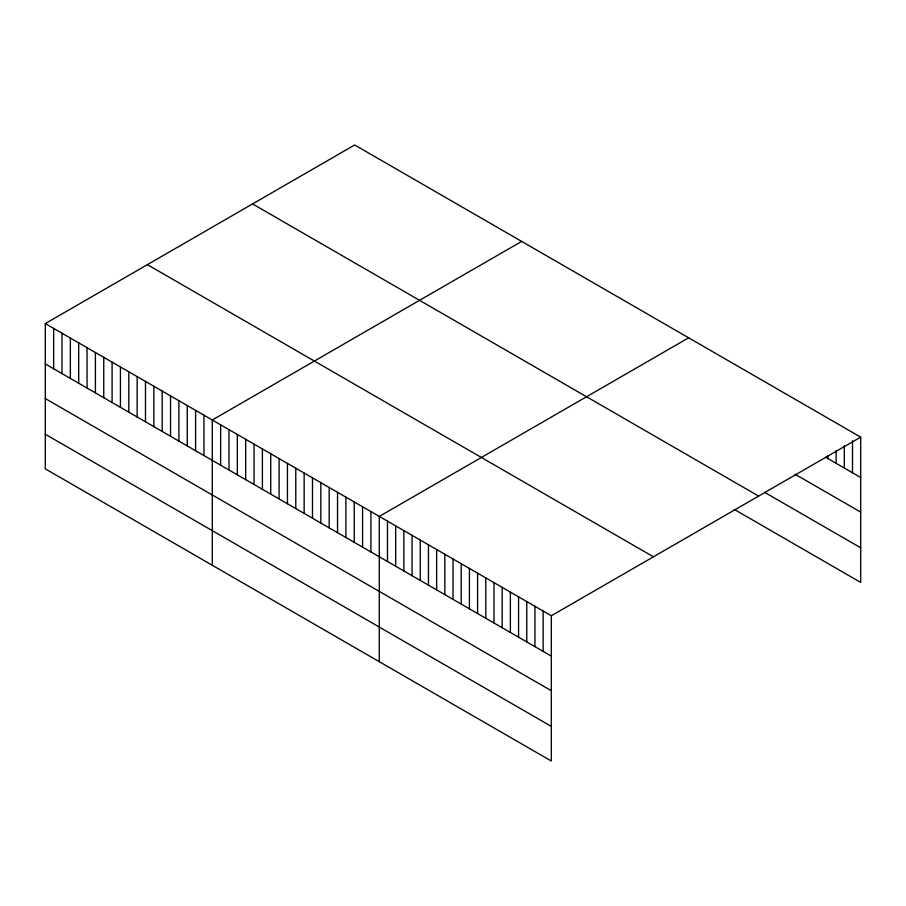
<?xml version="1.0" encoding="UTF-8"?>
<svg xmlns="http://www.w3.org/2000/svg" width="906" height="906" viewBox="0 0 906 906"><rect width="100%" height="100%" fill="white"/><g stroke="black" fill="none" stroke-linecap="round" stroke-linejoin="round"><path stroke-width="1.36" d="M45.3 323.589L551.335 615.752L551.335 761.017L45.3 468.855L45.3 323.589L354.665 144.983L860.7 437.145L860.7 582.411L734.29 509.432M521.652 241.392L212.287 419.999L212.287 565.276M688.651 337.802L379.286 516.42L379.286 661.686M551.335 615.752L860.7 437.145M825.593 457.224L860.7 477.496M795.151 474.28L860.7 512.116M764.721 492.377L860.7 547.79M252.57 203.918L758.605 496.08M147.395 264.654L653.43 556.805M45.3 363.952L551.335 656.103M45.3 398.572L551.335 690.723M45.3 434.234L551.335 726.397M852.512 440.758L852.512 472.773M844.313 445.775L844.313 468.04M836.125 450.78L836.125 463.306M827.925 455.797L827.925 458.583M543.147 611.018L543.147 651.38M534.948 606.284L534.948 646.646M526.76 601.561L526.76 641.912M518.572 596.827L518.572 637.19M510.372 592.094L510.372 632.456M502.184 587.371L502.184 627.722M493.985 582.637L493.985 623M485.797 577.903L485.797 618.266M477.598 573.181L477.598 613.532M469.41 568.447L469.41 608.809M461.211 563.713L461.211 604.076M453.023 558.991L453.023 599.342M444.835 554.257L444.835 594.619M436.635 549.523L436.635 589.885M428.447 544.8L428.447 585.151M420.248 540.067L420.248 580.429M412.06 535.333L412.06 575.695M403.861 530.61L403.861 570.961M395.673 525.876L395.673 566.239M387.474 521.143L387.474 561.505M370.939 511.596L370.939 551.958M362.581 506.771L362.581 547.133M354.235 501.958L354.235 542.309M345.888 497.134L345.888 537.496M337.542 492.309L337.542 532.671M329.184 487.496L329.184 527.847M320.837 482.672L320.837 523.034M312.491 477.847L312.491 518.209M304.144 473.034L304.144 513.385M295.786 468.209L295.786 508.572M287.44 463.385L287.44 503.747M279.093 458.572L279.093 498.923M270.735 453.747L270.735 494.11M262.389 448.923L262.389 489.285M254.042 444.11L254.042 484.461M245.696 439.285L245.696 479.648M237.338 434.461L237.338 474.823M228.992 429.648L228.992 469.999M220.645 424.823L220.645 465.186M203.941 415.186L203.941 455.537M195.594 410.361L195.594 450.724M187.248 405.537L187.248 445.899M178.89 400.724L178.89 441.075M170.543 395.899L170.543 436.262M162.197 391.075L162.197 431.437M153.85 386.262L153.85 426.613M145.492 381.437L145.492 421.8M137.146 376.613L137.146 416.975M128.799 371.8L128.799 412.151M120.441 366.975L120.441 407.338M112.095 362.151L112.095 402.513M103.748 357.338L103.748 397.689M95.402 352.513L95.402 392.876M87.044 347.689L87.044 388.051M78.697 342.876L78.697 383.227M70.351 338.051L70.351 378.414M62.004 333.227L62.004 373.589M53.647 328.414L53.647 368.765"/></g></svg>
